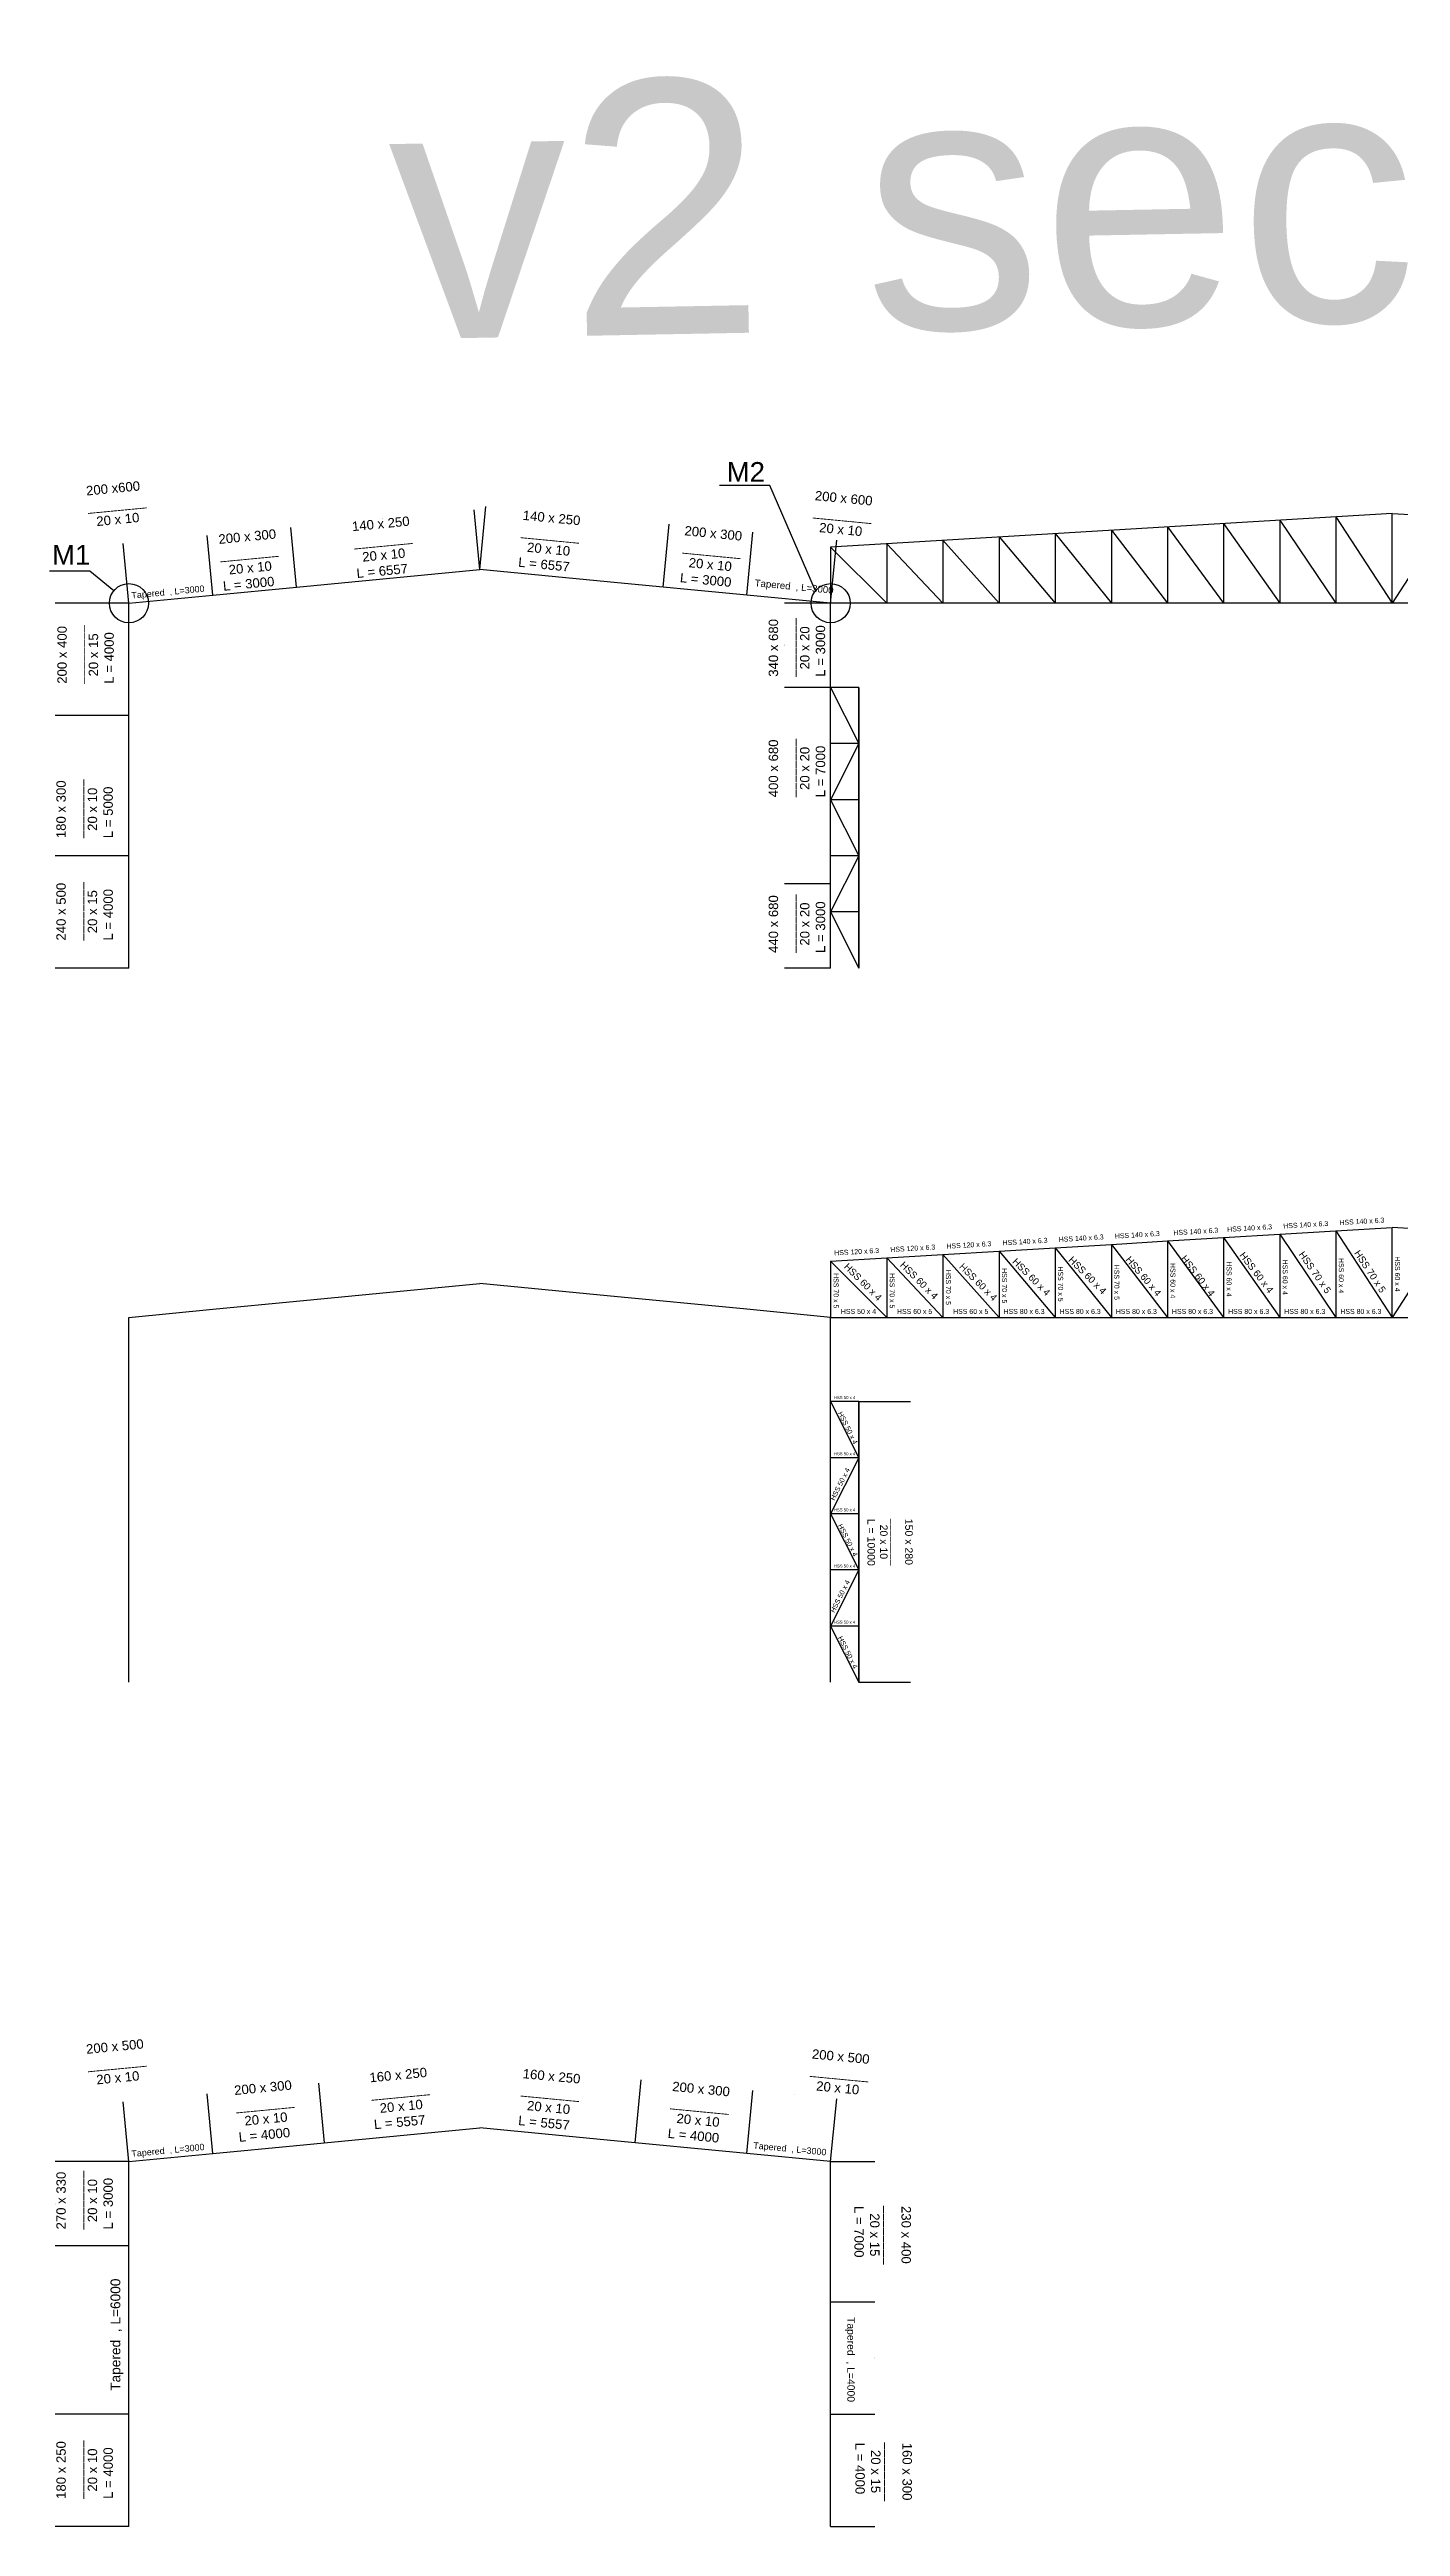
# Model space of a CAD drawing. Header units: inches. Extents: x -15 to 1885144, y -42615 to 866270.
# Drawn here: x 719162 to 767292, y 188166 to 276401 of the extents above; entities that cross this region are included whole.
import ezdxf

# ---------------------------------------------------------------- set-up
doc = ezdxf.new("R2010")
doc.units = ezdxf.units.IN
doc.header["$LTSCALE"] = 100
doc.header["$MEASUREMENT"] = 0
for name, color, linetype in [('bolt', 1, 'Continuous'), ('initial layout', 7, 'Continuous'), ('sections', 3, 'Continuous'), ('text', 3, 'Continuous')]:
    doc.layers.add(name, color=color, linetype=linetype)
doc.styles.get("Standard").update_dxf_attribs({"font": 'arial.ttf'})
doc.dimstyles.new('section', dxfattribs={"dimtxt": 1e-05, "dimasz": 15, "dimexe": 0.0625, "dimexo": 0.0625, "dimgap": 10, "dimtad": 0, "dimtoh": 1, "dimzin": 0, "dimdsep": 46, "dimtxsty": 'Standard', "dimblk": 'OBLIQUE', "dimcen": 0.09, "dimsd1": 1, "dimsd2": 1, "dimclrd": 256, "dimclre": 256, "dimclrt": 256, "dimadec": 0, "dimazin": 0, "dimtfac": 1, "dimtofl": 0, "dimtmove": 0, "dimatfit": 3, "dimfxl": 1, "dimtfillclr": 256, "dimtolj": 1, "dimtzin": 0, "dimlwe": -1, "dimarcsym": 0})

# ---------------------------------------------------------------- blocks, each defined once
blk = doc.blocks.new('*D118')
at = {"layer": 'Defpoints', "color": 0, "transparency": 16777216}
for p in [(719366, 247679), (721991, 247679), (721991, 243679)]:
    blk.add_point(p, dxfattribs=at)
at = {"layer": 'sections', "transparency": 16777216}
for p, q in [((721991, 247679), (719366, 247679)), ((721991, 243679), (719366, 243679))]:
    blk.add_line(p, q, dxfattribs=at)
at = {"layer": 'sections', "transparency": 16777216, "insert": (719366, 245679), "char_height": 0.00001, "attachment_point": 5, "rotation": 90}
blk.add_mtext('\\A1;4000.00', dxfattribs=at)
blk = doc.blocks.new('_Oblique')
at = {"color": 0, "linetype": 'ByBlock', "lineweight": -2}
blk.add_line((-0.5, -0.5), (0.5, 0.5), dxfattribs=at)
blk = doc.blocks.new('*D119')
at = {"layer": 'Defpoints', "color": 0, "transparency": 16777216}
for p in [(724773, 259090), (724977, 256965), (721991, 256679)]:
    blk.add_point(p, dxfattribs=at)
at = {"layer": 'sections', "transparency": 16777216}
for p, q in [((721991, 256679), (721787, 258804)), ((724977, 256965), (724773, 259090))]:
    blk.add_line(p, q, dxfattribs=at)
at = {"layer": 'sections', "transparency": 16777216, "insert": (723280, 258947), "char_height": 10, "attachment_point": 5, "rotation": 5.48359}
blk.add_mtext('\\A1;3000.00', dxfattribs=at)
blk = doc.blocks.new('*D120')
at = {"layer": 'Defpoints', "color": 0, "transparency": 16777216}
for p in [(727760, 259377), (724977, 256965), (727964, 257252)]:
    blk.add_point(p, dxfattribs=at)
at = {"layer": 'sections', "transparency": 16777216}
for p, q in [((724977, 256965), (724773, 259091)), ((727964, 257252), (727760, 259377))]:
    blk.add_line(p, q, dxfattribs=at)
at = {"layer": 'sections', "transparency": 16777216, "insert": (726266, 259234), "char_height": 10, "attachment_point": 5, "rotation": 5.48359}
blk.add_mtext('\\A1;3000.00', dxfattribs=at)
blk = doc.blocks.new('*D121')
at = {"layer": 'Defpoints', "color": 0, "transparency": 16777216}
for p in [(734287, 260004), (734491, 257879), (727964, 257252)]:
    blk.add_point(p, dxfattribs=at)
at = {"layer": 'sections', "transparency": 16777216}
for p, q in [((734491, 257879), (734287, 260004)), ((727964, 257252), (727760, 259377))]:
    blk.add_line(p, q, dxfattribs=at)
at = {"layer": 'sections', "transparency": 16777216, "insert": (731023, 259691), "char_height": 10, "attachment_point": 5, "rotation": 5.48359}
blk.add_mtext('\\A1;6557.47', dxfattribs=at)
blk = doc.blocks.new('*D104')
at = {"layer": 'Defpoints', "color": 0, "transparency": 16777216}
for p in [(741233, 259491), (734491, 257879), (741019, 257252)]:
    blk.add_point(p, dxfattribs=at)
at = {"layer": 'sections', "transparency": 16777216}
for p, q in [((734491, 257879), (734706, 260118)), ((741019, 257252), (741233, 259491))]:
    blk.add_line(p, q, dxfattribs=at)
at = {"layer": 'sections', "transparency": 16777216, "insert": (737970, 259804), "char_height": 10, "attachment_point": 5, "rotation": 354.51641}
blk.add_mtext('\\A1;6557.47', dxfattribs=at)
blk = doc.blocks.new('*D105')
at = {"layer": 'Defpoints', "color": 0, "transparency": 16777216}
for p in [(744220, 259204), (741019, 257252), (744005, 256965)]:
    blk.add_point(p, dxfattribs=at)
at = {"layer": 'sections', "transparency": 16777216}
for p, q in [((741019, 257252), (741233, 259491)), ((744005, 256965), (744220, 259205))]:
    blk.add_line(p, q, dxfattribs=at)
at = {"layer": 'sections', "transparency": 16777216, "insert": (742727, 259348), "char_height": 10, "attachment_point": 5, "rotation": 354.51641}
blk.add_mtext('\\A1;3000.00', dxfattribs=at)
blk = doc.blocks.new('*D106')
at = {"layer": 'Defpoints', "color": 0, "transparency": 16777216}
for p in [(747206, 258918), (744005, 256965), (746991, 256679)]:
    blk.add_point(p, dxfattribs=at)
at = {"layer": 'sections', "transparency": 16777216}
for p, q in [((744005, 256965), (744220, 259205)), ((746991, 256679), (747206, 258918))]:
    blk.add_line(p, q, dxfattribs=at)
at = {"layer": 'sections', "transparency": 16777216, "insert": (745713, 259061), "char_height": 10, "attachment_point": 5, "rotation": 354.51641}
blk.add_mtext('\\A1;3000.00', dxfattribs=at)
blk = doc.blocks.new('*D107')
at = {"layer": 'Defpoints', "color": 0, "transparency": 16777216}
for p in [(745347, 246679), (746991, 246679), (746991, 243679)]:
    blk.add_point(p, dxfattribs=at)
at = {"layer": 'sections', "transparency": 16777216}
for p, q in [((746991, 246679), (745346, 246679)), ((746991, 243679), (745346, 243679))]:
    blk.add_line(p, q, dxfattribs=at)
at = {"layer": 'sections', "transparency": 16777216, "insert": (745347, 245179), "char_height": 10, "attachment_point": 5, "rotation": 90}
blk.add_mtext('\\A1;3000.00', dxfattribs=at)
blk = doc.blocks.new('*D108')
at = {"layer": 'Defpoints', "color": 0, "transparency": 16777216}
for p in [(745346, 256679), (746991, 256679), (746991, 253679)]:
    blk.add_point(p, dxfattribs=at)
at = {"layer": 'sections', "transparency": 16777216}
for p, q in [((746991, 256679), (745346, 256679)), ((746991, 253679), (745346, 253679))]:
    blk.add_line(p, q, dxfattribs=at)
at = {"layer": 'sections', "transparency": 16777216, "insert": (745346, 255179), "char_height": 10, "attachment_point": 5, "rotation": 90}
blk.add_mtext('\\A1;3000.00', dxfattribs=at)
blk = doc.blocks.new('*D116')
at = {"layer": 'Defpoints', "color": 0, "transparency": 16777216}
for p in [(719366, 256679), (721991, 256679), (721991, 252679)]:
    blk.add_point(p, dxfattribs=at)
at = {"layer": 'sections', "transparency": 16777216}
for p, q in [((721991, 256679), (719366, 256679)), ((721991, 252679), (719366, 252679))]:
    blk.add_line(p, q, dxfattribs=at)
at = {"layer": 'sections', "transparency": 16777216, "insert": (719366, 254679), "char_height": 10, "attachment_point": 5, "rotation": 90}
blk.add_mtext('\\A1;4000.00', dxfattribs=at)
blk = doc.blocks.new('*D95')
at = {"layer": 'Defpoints', "color": 0, "transparency": 16777216}
for p in [(747991, 228239), (749834, 228239), (747991, 218239)]:
    blk.add_point(p, dxfattribs=at)
at = {"layer": 'sections', "transparency": 16777216}
for p, q in [((747991, 228239), (749834, 228239)), ((747991, 218239), (749834, 218239))]:
    blk.add_line(p, q, dxfattribs=at)
at = {"layer": 'sections', "transparency": 16777216, "insert": (749834, 223239), "char_height": 10, "attachment_point": 5, "rotation": 90}
blk.add_mtext('\\A1;10000.00', dxfattribs=at)
blk = doc.blocks.new('*D96')
at = {"layer": 'Defpoints', "color": 0, "transparency": 16777216}
for p in [(719366, 192166), (721991, 192166), (721991, 188166)]:
    blk.add_point(p, dxfattribs=at)
at = {"layer": 'sections', "transparency": 16777216}
for p, q in [((721991, 192166), (719366, 192166)), ((721991, 188166), (719366, 188166))]:
    blk.add_line(p, q, dxfattribs=at)
at = {"layer": 'sections', "transparency": 16777216, "insert": (719366, 190166), "char_height": 0.00001, "attachment_point": 5, "rotation": 90}
blk.add_mtext('\\A1;4000.00', dxfattribs=at)
blk = doc.blocks.new('*D97')
at = {"layer": 'Defpoints', "color": 0, "transparency": 16777216}
for p in [(724773, 203578), (724977, 201453), (721991, 201166)]:
    blk.add_point(p, dxfattribs=at)
at = {"layer": 'sections', "transparency": 16777216}
for p, q in [((721991, 201166), (721787, 203291)), ((724977, 201453), (724773, 203578))]:
    blk.add_line(p, q, dxfattribs=at)
at = {"layer": 'sections', "transparency": 16777216, "insert": (723280, 203434), "char_height": 10, "attachment_point": 5, "rotation": 5.48359}
blk.add_mtext('\\A1;3000.00', dxfattribs=at)
blk = doc.blocks.new('*D98')
at = {"layer": 'Defpoints', "color": 0, "transparency": 16777216}
for p in [(721991, 201166), (719366, 198166), (721991, 198166)]:
    blk.add_point(p, dxfattribs=at)
at = {"layer": 'sections', "transparency": 16777216}
for p, q in [((721991, 201166), (719366, 201166)), ((721991, 198166), (719366, 198166))]:
    blk.add_line(p, q, dxfattribs=at)
at = {"layer": 'sections', "transparency": 16777216, "insert": (719366, 199666), "char_height": 10, "attachment_point": 5, "rotation": 90}
blk.add_mtext('\\A1;3000.00', dxfattribs=at)
blk = doc.blocks.new('*D99')
at = {"layer": 'Defpoints', "color": 0, "transparency": 16777216}
for p in [(728755, 203960), (724977, 201453), (728959, 201835)]:
    blk.add_point(p, dxfattribs=at)
at = {"layer": 'sections', "transparency": 16777216}
for p, q in [((728959, 201835), (728755, 203960)), ((724977, 201453), (724773, 203578))]:
    blk.add_line(p, q, dxfattribs=at)
at = {"layer": 'sections', "transparency": 16777216, "insert": (726764, 203769), "char_height": 10, "attachment_point": 5, "rotation": 5.48359}
blk.add_mtext('\\A1;4000.00', dxfattribs=at)
blk = doc.blocks.new('*D100')
at = {"layer": 'Defpoints', "color": 0, "transparency": 16777216}
for p in [(744220, 203692), (744005, 201453), (746991, 201166)]:
    blk.add_point(p, dxfattribs=at)
at = {"layer": 'sections', "transparency": 16777216}
for p, q in [((744005, 201453), (744220, 203692)), ((746991, 201166), (747206, 203405))]:
    blk.add_line(p, q, dxfattribs=at)
at = {"layer": 'sections', "transparency": 16777216, "insert": (745713, 203549), "char_height": 10, "attachment_point": 5, "rotation": 354.51641}
blk.add_mtext('\\A1;3000.00', dxfattribs=at)
blk = doc.blocks.new('*D101')
at = {"layer": 'Defpoints', "color": 0, "transparency": 16777216}
for p in [(740238, 204074), (740023, 201835), (744005, 201453)]:
    blk.add_point(p, dxfattribs=at)
at = {"layer": 'sections', "transparency": 16777216}
for p, q in [((740023, 201835), (740238, 204074)), ((744005, 201453), (744220, 203692))]:
    blk.add_line(p, q, dxfattribs=at)
at = {"layer": 'sections', "transparency": 16777216, "insert": (742229, 203883), "char_height": 10, "attachment_point": 5, "rotation": 354.51641}
blk.add_mtext('\\A1;4000.00', dxfattribs=at)
blk = doc.blocks.new('*D102')
at = {"layer": 'Defpoints', "color": 0, "transparency": 16777216}
for p in [(746991, 192166), (748566, 192166), (746991, 188166)]:
    blk.add_point(p, dxfattribs=at)
at = {"layer": 'sections', "transparency": 16777216}
for p, q in [((746991, 192166), (748566, 192166)), ((746991, 188166), (748566, 188166))]:
    blk.add_line(p, q, dxfattribs=at)
at = {"layer": 'sections', "transparency": 16777216, "insert": (748566, 190166), "char_height": 10, "attachment_point": 5, "rotation": 90}
blk.add_mtext('\\A1;4000.00', dxfattribs=at)
blk = doc.blocks.new('*D87')
at = {"layer": 'Defpoints', "color": 0, "transparency": 16777216}
for p in [(746991, 196166), (748566, 196166), (746991, 192166)]:
    blk.add_point(p, dxfattribs=at)
at = {"layer": 'sections', "transparency": 16777216}
for p, q in [((746991, 196166), (748566, 196166)), ((746991, 192166), (748566, 192166))]:
    blk.add_line(p, q, dxfattribs=at)
at = {"layer": 'sections', "transparency": 16777216, "insert": (748566, 194166), "char_height": 10, "attachment_point": 5, "rotation": 90}
blk.add_mtext('\\A1;4000.00', dxfattribs=at)
blk = doc.blocks.new('*D88')
at = {"layer": 'Defpoints', "color": 0, "transparency": 16777216}
for p in [(746991, 196166), (748566, 196166), (748566, 196166)]:
    blk.add_point(p, dxfattribs=at)
at = {"layer": 'sections', "transparency": 16777216}
for p in [(746991, 196166), (748566, 196166)]:
    blk.add_line(p, (748566, 196166), dxfattribs=at)
at = {"layer": 'sections', "transparency": 16777216, "insert": (748498, 196166), "char_height": 10, "attachment_point": 5}
blk.add_mtext('\\A1;0.00', dxfattribs=at)
blk = doc.blocks.new('*D103')
at = {"layer": 'Defpoints', "color": 0, "transparency": 16777216}
for p in [(746991, 201166), (748566, 201166), (748566, 196166)]:
    blk.add_point(p, dxfattribs=at)
at = {"layer": 'sections', "transparency": 16777216}
for p, q in [((746991, 201166), (748566, 201166)), ((748566, 196166), (748566, 196166))]:
    blk.add_line(p, q, dxfattribs=at)
at = {"layer": 'sections', "transparency": 16777216, "insert": (748566, 198666), "char_height": 10, "attachment_point": 5, "rotation": 90}
blk.add_mtext('\\A1;5000.00', dxfattribs=at)

msp = doc.modelspace()

# ---------------------------------------------------------------- linework, layer by layer
at = {"layer": 'bolt'}
for p, q in [((744829.064, 260875.916), (743032.681, 260875.916)), ((746452.47, 257121.369), (744829.064, 260875.916)), ((720603.122, 257819.681), (719162.495, 257819.681)), ((721452.47, 257121.369), (720603.122, 257819.681))]:
    msp.add_line(p, q, dxfattribs=at)
for centre in [(721991.043, 256678.567), (746991.043, 256678.567)]:
    msp.add_circle(centre, 697.234, dxfattribs=at)
at = {"layer": 'initial layout'}
for p, q in [((766991.043, 259878.567), (746991.043, 258678.567)), ((760991.043, 259518.567), (760991.043, 256678.567)), ((760991.043, 259518.567), (762991.043, 256678.567)), ((762991.043, 259638.567), (762991.043, 256678.567)), ((762991.043, 259638.567), (764991.043, 256678.567)), ((764991.043, 259758.567), (764991.043, 256678.567)), ((764991.043, 259758.567), (766991.043, 256678.567)), ((766991.043, 256678.567), (766991.043, 259878.567)), ((766991.043, 256678.567), (766991.043, 259878.567)), ((766991.043, 259878.567), (786991.043, 258678.567)), ((768991.043, 259758.567), (766991.043, 256678.567)), ((746991.043, 258678.567), (746991.043, 256678.567)), ((746991.043, 258678.567), (748991.043, 256678.567)), ((748991.043, 258798.567), (748991.043, 256678.567)), ((748991.043, 258798.567), (750991.043, 256678.567)), ((750991.043, 258918.567), (750991.043, 256678.567)), ((750991.043, 258918.567), (752991.043, 256678.567)), ((752991.043, 259038.567), (752991.043, 256678.567)), ((752991.043, 259038.567), (754991.043, 256678.567)), ((754991.043, 259158.567), (754991.043, 256678.567)), ((754991.043, 259158.567), (756991.043, 256678.567)), ((756991.043, 259278.567), (756991.043, 256678.567)), ((756991.043, 259278.567), (758991.043, 256678.567)), ((758991.043, 259398.567), (758991.043, 256678.567)), ((758991.043, 259398.567), (760991.043, 256678.567)), ((727963.585, 257251.931), (734491.043, 257878.567)), ((739027.654, 257443.052), (734491.043, 257878.567)), ((721991.043, 256678.567), (724977.314, 256965.249)), ((724977.314, 256965.249), (727963.585, 257251.931)), ((744004.772, 256965.249), (739027.654, 257443.052)), ((746991.043, 256678.567), (744004.772, 256965.249)), ((721991.043, 250678.567), (721991.043, 256678.567)), ((786991.043, 256678.567), (746991.043, 256678.567)), ((746991.043, 253678.567), (746991.043, 256678.567)), ((747991.043, 253678.567), (746991.043, 253678.567)), ((746991.043, 253678.567), (747991.043, 251678.567)), ((746991.043, 250678.567), (746991.043, 253678.567)), ((747991.043, 253678.567), (747991.043, 243678.567)), ((747991.043, 243678.567), (747991.043, 253678.567)), ((747991.043, 251678.567), (746991.043, 251678.567)), ((747991.043, 251678.567), (746991.043, 249678.567)), ((721991.043, 247678.567), (721991.043, 250678.567)), ((746991.043, 246678.567), (746991.043, 250678.567)), ((747991.043, 249678.567), (746991.043, 249678.567)), ((746991.043, 249678.567), (747991.043, 247678.567)), ((721991.043, 243678.567), (721991.043, 247678.567)), ((747991.043, 247678.567), (746991.043, 247678.567)), ((747991.043, 247678.567), (746991.043, 245678.567)), ((746991.043, 243678.567), (746991.043, 246678.567)), ((747991.043, 245678.567), (746991.043, 245678.567)), ((746991.043, 245678.567), (747991.043, 243678.567)), ((754991.043, 233718.501), (756991.043, 233838.501)), ((756991.043, 233838.501), (758991.043, 233958.501)), ((756991.043, 233838.501), (756991.043, 231238.501)), ((756991.043, 233838.501), (758991.043, 231238.501)), ((758991.043, 233958.501), (760991.043, 234078.501)), ((758991.043, 233958.501), (758991.043, 231238.501)), ((758991.043, 233958.501), (760991.043, 231238.501)), ((760991.043, 234078.501), (762991.043, 234198.501)), ((760991.043, 234078.501), (760991.043, 231238.501)), ((760991.043, 234078.501), (762991.043, 231238.501)), ((762991.043, 234198.501), (764991.043, 234318.501)), ((762991.043, 234198.501), (762991.043, 231238.501)), ((762991.043, 234198.501), (764991.043, 231238.501)), ((764991.043, 234318.501), (766991.043, 234438.501)), ((764991.043, 234318.501), (764991.043, 231238.501)), ((764991.043, 234318.501), (766991.043, 231238.501)), ((766991.043, 231238.501), (766991.043, 234438.501)), ((766991.043, 231238.501), (766991.043, 234438.501)), ((768991.043, 234318.501), (766991.043, 234438.501)), ((768991.043, 234318.501), (766991.043, 231238.501)), ((746991.043, 233238.501), (748991.043, 233358.501)), ((746991.043, 233238.501), (746991.043, 231238.501)), ((746991.043, 233238.501), (748991.043, 231238.501)), ((748991.043, 233358.501), (750991.043, 233478.501)), ((748991.043, 233358.501), (748991.043, 231238.501)), ((748991.043, 233358.501), (750991.043, 231238.501)), ((750991.043, 233478.501), (752991.043, 233598.501)), ((750991.043, 233478.501), (750991.043, 231238.501)), ((750991.043, 233478.501), (752991.043, 231238.501)), ((752991.043, 233598.501), (754991.043, 233718.501)), ((752991.043, 233598.501), (752991.043, 231238.501)), ((752991.043, 233598.501), (754991.043, 231238.501)), ((754991.043, 233718.501), (754991.043, 231238.501)), ((754991.043, 233718.501), (756991.043, 231238.501)), ((727963.585, 231811.865), (734491.043, 232438.501)), ((739027.654, 232002.987), (734491.043, 232438.501)), ((721991.043, 231238.501), (724977.314, 231525.183)), ((721991.043, 225238.501), (721991.043, 231238.501)), ((724977.314, 231525.183), (727963.585, 231811.865)), ((744004.772, 231525.183), (739027.654, 232002.987)), ((746991.043, 231238.501), (744004.772, 231525.183)), ((746991.043, 228238.501), (746991.043, 231238.501)), ((746991.043, 231238.501), (748991.043, 231238.501)), ((748991.043, 231238.501), (750991.043, 231238.501)), ((750991.043, 231238.501), (752991.043, 231238.501)), ((752991.043, 231238.501), (754991.043, 231238.501)), ((754991.043, 231238.501), (756991.043, 231238.501)), ((756991.043, 231238.501), (758991.043, 231238.501)), ((758991.043, 231238.501), (760991.043, 231238.501)), ((760991.043, 231238.501), (762991.043, 231238.501)), ((762991.043, 231238.501), (764991.043, 231238.501)), ((764991.043, 231238.501), (766991.043, 231238.501)), ((766991.043, 231238.501), (768991.043, 231238.501)), ((747991.043, 228238.501), (746991.043, 228238.501)), ((746991.043, 228238.501), (747991.043, 226238.501)), ((746991.043, 225238.501), (746991.043, 228238.501)), ((747991.043, 228238.501), (747991.043, 218238.501)), ((747991.043, 218238.501), (747991.043, 228238.501)), ((747991.043, 226238.501), (746991.043, 226238.501)), ((747991.043, 226238.501), (746991.043, 224238.501)), ((721991.043, 222238.501), (721991.043, 225238.501)), ((746991.043, 221238.501), (746991.043, 225238.501)), ((747991.043, 224238.501), (746991.043, 224238.501)), ((746991.043, 224238.501), (747991.043, 222238.501)), ((721991.043, 218238.501), (721991.043, 222238.501)), ((747991.043, 222238.501), (746991.043, 222238.501)), ((747991.043, 222238.501), (746991.043, 220238.501)), ((746991.043, 218238.501), (746991.043, 221238.501)), ((747991.043, 220238.501), (746991.043, 220238.501)), ((746991.043, 220238.501), (747991.043, 218238.501)), ((727963.585, 201739.327), (734491.043, 202365.963)), ((739027.654, 201930.449), (734491.043, 202365.963)), ((721991.043, 201165.963), (724977.314, 201452.645)), ((724977.314, 201452.645), (727963.585, 201739.327)), ((744004.772, 201452.645), (739027.654, 201930.449)), ((746991.043, 201165.963), (744004.772, 201452.645)), ((721991.043, 195165.963), (721991.043, 201165.963)), ((746991.043, 198165.963), (746991.043, 201165.963)), ((746991.043, 195165.963), (746991.043, 198165.963)), ((721991.043, 192165.963), (721991.043, 195165.963)), ((746991.043, 191165.963), (746991.043, 195165.963)), ((721991.043, 188165.963), (721991.043, 192165.963)), ((746991.043, 188165.963), (746991.043, 191165.963))]:
    msp.add_line(p, q, dxfattribs=at)

# ---------------------------------------------------------------- texts
at = {"layer": 'bolt'}
for s, p in [('M2', (743286.744, 261002.496)), ('M1', (719250.338, 258047.904))]:
    msp.add_text(s, height=702.7444, dxfattribs=at).set_placement(p)
at = {"layer": 'sections'}
for s, height, rotation, p in [('Tapered  , L=3000', 228.35228, 5.48359044, (722089.275, 256839.772)), ('Tapered  , L=3000', 246.10008, 354.51640955, (744276.211, 257283.098)), ('HSS 140 x 6.3', 177.94912, 3.43363037, (765121.616, 234521.222)), ('HSS 120 x 6.3', 177.94912, 3.43363037, (749121.616, 233561.222)), ('HSS 120 x 6.3', 177.94912, 3.43363037, (751121.616, 233681.222)), ('HSS 140 x 6.3', 177.94912, 3.43363037, (753121.616, 233801.222)), ('HSS 140 x 6.3', 177.94912, 3.43363037, (755121.616, 233921.222)), ('HSS 140 x 6.3', 177.94912, 3.43363037, (757121.616, 234041.222)), ('HSS 140 x 6.3', 177.94912, 3.43363037, (759206.166, 234161.222)), ('HSS 140 x 6.3', 177.94912, 3.43363037, (761121.616, 234281.222)), ('HSS 140 x 6.3', 177.94912, 3.43363037, (763121.616, 234401.222)), ('HSS 120 x 6.3', 177.94912, 3.43363037, (747121.616, 233441.222)), ('HSS 60 x 4', 244.9446, 315, (747443.242, 233021.106)), ('HSS 60 x 4', 244.9446, 315, (749443.242, 233081.106)), ('HSS 60 x 4', 244.9446, 315, (751550.384, 233021.106)), ('HSS 70 x 5', 177.9491, 270, (753095.91, 232994.071)), ('HSS 60 x 4', 244.9446, 315, (753443.242, 233201.106)), ('HSS 70 x 5', 177.9491, 270, (755095.91, 233054.071)), ('HSS 60 x 4', 244.9446, 315, (755443.242, 233261.106)), ('HSS 70 x 5', 177.9491, 270, (757095.91, 233114.071)), ('HSS 60 x 4', 244.9446, 310.24432965, (757485.035, 233285.397)), ('HSS 60 x 4', 177.9491, 270, (759095.91, 233174.071)), ('HSS 60 x 4', 244.9446, 307.57446214, (759451.074, 233327.508)), ('HSS 60 x 4', 177.9491, 270, (761095.91, 233234.071)), ('HSS 60 x 4', 244.9446, 307.45023937, (761538.469, 233446.164)), ('HSS 60 x 4', 177.9491, 270, (763095.91, 233294.071)), ('HSS 70 x 5', 244.9446, 304.69699567, (763652.431, 233480.668)), ('HSS 60 x 4', 177.9491, 270, (765095.91, 233354.071)), ('HSS 70 x 5', 244.9446, 303.36235379, (765631.294, 233529.054)), ('HSS 60 x 4', 177.9491, 270, (767095.91, 233414.071)), ('HSS 70 x 5', 177.9491, 270, (747095.91, 232814.071)), ('HSS 70 x 5', 177.9491, 270, (749095.91, 232814.071)), ('HSS 70 x 5', 177.9491, 270, (751095.91, 232934.071)), ('HSS 50 x 4', 177.9491, 0, (747353.278, 231359.852)), ('HSS 60 x 5', 177.9491, 0, (749353.278, 231359.852)), ('HSS 60 x 5', 177.9491, 0, (751353.278, 231359.852)), ('HSS 80 x 6.3', 177.94912, 0, (753149.183, 231359.852)), ('HSS 80 x 6.3', 177.94912, 0, (755149.183, 231359.852)), ('HSS 80 x 6.3', 177.94912, 0, (757149.183, 231359.852)), ('HSS 80 x 6.3', 177.94912, 0, (759149.183, 231359.852)), ('HSS 80 x 6.3', 177.94912, 0, (761149.183, 231359.852)), ('HSS 80 x 6.3', 177.94912, 0, (763149.183, 231359.852)), ('HSS 80 x 6.3', 177.94912, 0, (765149.183, 231359.852)), ('HSS 50 x 4', 107.9703, 0, (747105.476, 228326.226)), ('HSS 50 x 4', 177.9491, 296.56505118, (747241.434, 227824.386)), ('HSS 50 x 4', 107.9703, 0, (747105.476, 226326.226)), ('HSS 50 x 4', 177.9491, 63.43494883, (747125.192, 224697.896)), ('HSS 50 x 4', 107.9703, 0, (747105.476, 224326.226)), ('HSS 50 x 4', 177.9491, 296.56505118, (747241.434, 223824.386)), ('HSS 50 x 4', 107.9703, 0, (747105.476, 222326.226)), ('HSS 50 x 4', 177.9491, 63.43494883, (747125.192, 220697.896)), ('HSS 50 x 4', 107.9703, 0, (747105.476, 220326.226)), ('HSS 50 x 4', 177.9491, 296.56505118, (747241.434, 219824.386)), ('Tapered  , L=3000', 228.35228, 5.48359044, (722089.275, 201327.168)), ('Tapered  , L=3000', 228.35228, 354.51640955, (744225.56, 201631.185)), ('Tapered  , L=6000', 349.04202, 90, (721685.128, 192998.378)), ('Tapered  , L=4000', 264.38775, 270, (747585.822, 195626.379))]:
    msp.add_text(s, height=height, rotation=rotation, dxfattribs=at).set_placement(p)
at = {"layer": 'sections', "attachment_point": 1}
for s, width, gutter_width, insert, char_height, rotation in [('200 x600\\P________\\P  20 x 10', 2043.53838, 1676.963, (720449.21, 260846.735), 335.3927, 5.48359044), ('200 x 600\\P________\\P  20 x 10', 2043.53838, 1676.963, (746449.324, 260684.875), 335.3927, 354.51640956), ('140 x 250\\P________\\P  20 x 10\\PL = 6557', 2043.53838, 1676.963, (729923.28, 259578.416), 335.3927, 5.48359044), ('140 x 250\\P________\\P  20 x 10\\PL = 6557', 2043.53838, 1676.963, (736041.964, 259983.711), 335.3927, 354.51640956), ('200 x 300\\P________\\P  20 x 10\\PL = 3000', 2043.53838, 1676.963, (741802.896, 259433.634), 335.3927, 354.51640956), ('200 x 300\\P________\\P  20 x 10\\PL = 3000', 2043.53838, 1676.963, (725166.415, 259121.757), 335.3927, 5.48359044), ('200 x 400\\P________\\P  20 x 15\\PL = 4000', 2043.53838, 1676.963, (719440.154, 253808.054), 335.3927, 90), ('340 x 680\\P________\\P  20 x 20\\PL = 3000', 2043.53838, 1676.963, (744783.095, 254057.29), 335.3927, 90), ('4{\\fArial|b0|i0|c178|p34;0}0 x {\\fArial|b0|i0|c178|p34;68}0\\P________\\P  20 x {\\fArial|b0|i0|c178|p34;20}\\PL = 7000', 2043.53838, 1676.963, (744783.095, 249764.858), 335.39269, 90), ('180 x 300\\P________\\P  20 x 10\\PL = 5000', 2043.53838, 1676.963, (719405.129, 248308.632), 335.3927, 90), ('240 x 500\\P________\\P  20 x 15\\PL = 4000', 2043.53838, 1676.963, (719405.129, 244660.155), 335.3927, 90), ('{\\fArial|b0|i0|c178|p34;44}0 x {\\fArial|b0|i0|c178|p34;68}0\\P________\\P  20 x {\\fArial|b0|i0|c178|p34;20}\\PL = 3000', 2043.53838, 1676.963, (744783.095, 244218.625), 335.39269, 90), ('150 x 280\\P________\\P  20 x 10\\PL = 10000', 1636.64299, 1343.058, (749914.515, 224063.657), 268.6116, 270), ('200 x 500\\P________\\P  20 x 10', 2043.53838, 1676.963, (720449.21, 205334.132), 335.3927, 5.48359044), ('200 x 500\\P________\\P  20 x 10', 2043.53838, 1676.963, (746343.277, 205170.468), 335.3927, 354.51640956), ('200 x 300\\P________\\P  20 x 10\\PL = 4000', 2043.53838, 1676.963, (725725.798, 203867.139), 335.3927, 5.48359044), ('160 x 250\\P________\\P  20 x 10\\PL = 5557', 2043.53838, 1676.963, (730545.101, 204318.614), 335.3927, 5.48359044), ('160 x 250\\P________\\P  20 x 10\\PL = 5557', 2043.53838, 1676.963, (736041.964, 204471.107), 335.3927, 354.51640956), ('200 x 300\\P________\\P  20 x 10\\PL = 4000', 2043.53838, 1676.963, (741366.685, 204014.448), 335.3927, 354.51640956), ('270 x 330\\P________\\P  20 x 10\\PL = 3000', 2043.53838, 1676.963, (719405.129, 198745.529), 335.3927, 90), ('230 x 400\\P________\\P  20 x 15\\PL = 7000', 2043.53838, 1676.963, (749850.01, 199582.268), 335.3927, 270), ('180 x 250\\P________\\P  20 x 10\\PL = 4000', 2043.53838, 1676.963, (719405.129, 189147.551), 335.3927, 90), ('160 x 300\\P________\\P  20 x 15\\PL = 4000', 2043.53838, 1676.963, (749885.171, 191149.875), 335.3927, 270)]:
    msp.add_mtext_dynamic_manual_height_columns(s, width=width, gutter_width=gutter_width, heights=[0], dxfattribs=dict(at, insert=insert, char_height=char_height, rotation=rotation))
at = {"layer": 'text'}
msp.add_text('v2 sections', height=9060.4183, rotation=1.07094405, dxfattribs=at).set_placement((731350.349, 266074.229))

# ---------------------------------------------------------------- dimensions: what is measured, and where the dimension line sits
at = {"layer": 'sections'}
for p1, p2, distance, picture, middle in [((727963.585, 257251.931), (734491.043, 257878.567), 2135.065, '*D121', (731023.286, 259690.543)), ((734491.043, 257878.567), (741018.502, 257251.931), 2249.442, '*D104', (737969.731, 259804.397)), ((741018.502, 257251.931), (744004.772, 256965.249), 2249.505, '*D105', (742726.601, 259347.8)), ((721991.043, 256678.567), (724977.314, 256965.249), 2134.94, '*D119', (723280.162, 258947.077)), ((724977.314, 256965.249), (727963.585, 257251.931), 2135.002, '*D120', (726266.427, 259233.821)), ((744004.772, 256965.249), (746991.043, 256678.567), 2249.567, '*D106', (745712.878, 259061.18)), ((724977.314, 201452.645), (728959.008, 201834.888), 2135.002, '*D99', (726764.139, 203768.998)), ((744004.772, 201452.645), (740023.078, 201834.888), -2249.63, '*D101', (742228.901, 203883.101)), ((721991.043, 201165.963), (724977.314, 201452.645), 2134.94, '*D97', (723280.162, 203434.474)), ((746991.043, 201165.963), (744004.772, 201452.645), -2249.567, '*D100', (745712.878, 203548.577))]:
    dim = msp.add_aligned_dim(p1=p1, p2=p2, distance=distance, dimstyle='section', override={"dimtxt": 10}, dxfattribs=at)
    dim.commit()
    dim.dimension.update_dxf_attribs({"geometry": picture, "text_midpoint": middle})
for base, p1, p2, override, picture, middle in [((719365.998, 256678.567), (721991.043, 252678.567), (721991.043, 256678.567), {"dimtxt": 10}, '*D116', (719365.998, 254678.567)), ((745346.322, 256678.567), (746991.043, 253678.567), (746991.043, 256678.567), {"dimtxt": 10}, '*D108', (745346.322, 255178.567)), ((745346.509, 246678.567), (746991.043, 243678.567), (746991.043, 246678.567), {"dimtxt": 10}, '*D107', (745346.509, 245178.567)), ((749833.797, 228238.501), (747991.043, 218238.501), (747991.043, 228238.501), {"dimtxt": 10}, '*D95', (749833.797, 223238.501)), ((719365.998, 198165.963), (721991.043, 201165.963), (721991.043, 198165.963), {"dimtxt": 10}, '*D98', (719365.998, 199665.963)), ((748566.098, 201165.963), (748566.161, 196165.963), (746991.043, 201165.963), {"dimtxt": 10, "dimtmove": 1}, '*D103', (748566.098, 198665.963)), ((748566.098317486, 196165.963194644), (746991.043215915, 196165.963194644), (748566.160817486, 196165.963194644), {"dimtxt": 10, "dimtmove": 1}, '*D88', (748510.612897977, 196165.963194643)), ((748566.098, 196165.963), (746991.043, 192165.963), (746991.043, 196165.963), {"dimtxt": 10, "dimtmove": 1}, '*D87', (748566.098, 194165.963)), ((748566.098, 192165.963), (746991.043, 188165.963), (746991.043, 192165.963), {"dimtxt": 10}, '*D102', (748566.098, 190165.963))]:
    dim = msp.add_linear_dim(base=base, p1=p1, p2=p2, angle=90, dimstyle='section', override=override, dxfattribs=at)
    dim.commit()
    dim.dimension.update_dxf_attribs({"geometry": picture, "text_midpoint": middle})
for base, p1, p2, picture, middle in [((719366.06, 247678.567), (721991.043, 243678.567), (721991.043, 247678.567), '*D118', (719366.06, 245678.567)), ((719366.06, 192165.963), (721991.043, 188165.963), (721991.043, 192165.963), '*D96', (719366.06, 190165.963))]:
    dim = msp.add_linear_dim(base=base, p1=p1, p2=p2, angle=90, dimstyle='section', dxfattribs=at)
    dim.commit()
    dim.dimension.update_dxf_attribs({"geometry": picture, "text_midpoint": middle})

doc.saveas('drawing.dxf')
